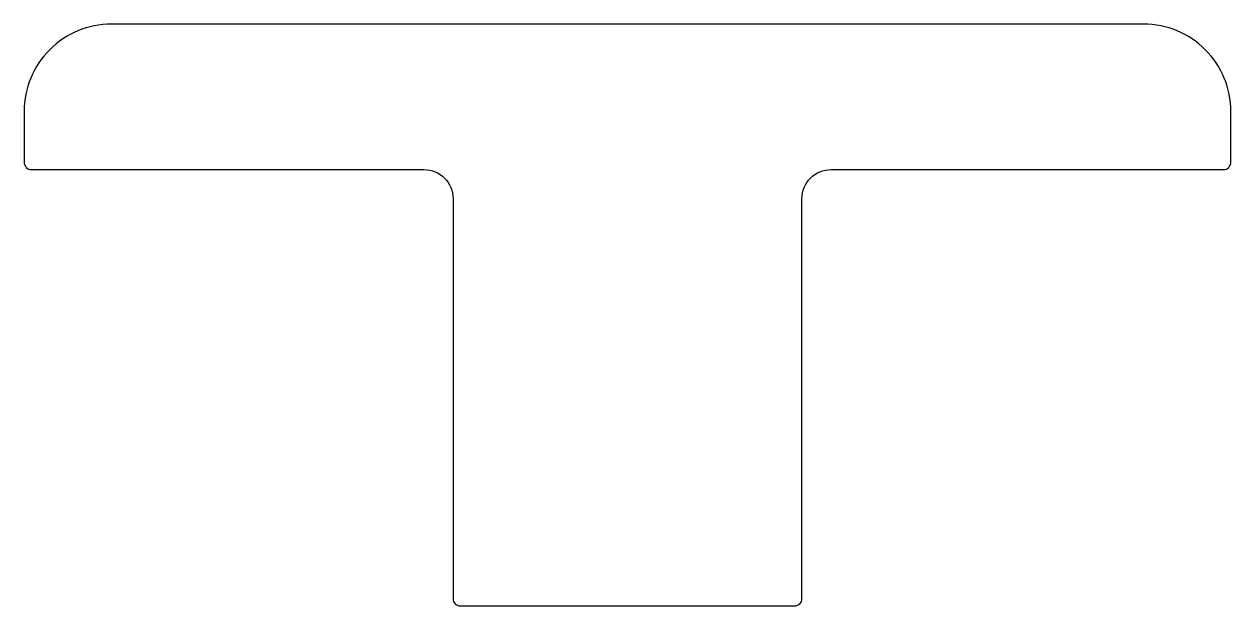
# Model space of a CAD drawing. Extents: x 541.5 to 583, y 80.9 to 100.9.
import ezdxf

# ---------------------------------------------------------------- set-up
doc = ezdxf.new("R2010")
doc.units = 0
doc.layers.get('0').update_dxf_attribs({"linetype": 'CONTINUOUS'})

msp = doc.modelspace()

# ---------------------------------------------------------------- linework, layer by layer
msp.add_lwpolyline([(555.234, 95.933, -0.414214), (556.234, 94.933), (556.234, 81.183, 0.414214), (556.484, 80.933), (567.984, 80.933, 0.414214), (568.234, 81.183), (568.234, 94.933, -0.414214), (569.234, 95.933), (582.734, 95.933, 0.414214), (582.984, 96.183), (582.984, 97.933, 0.414214), (579.984, 100.933), (544.484, 100.933, 0.414214), (541.484, 97.933), (541.484, 96.183, 0.414214), (541.734, 95.933)], format="xyb", close=True)

doc.saveas('drawing.dxf')
